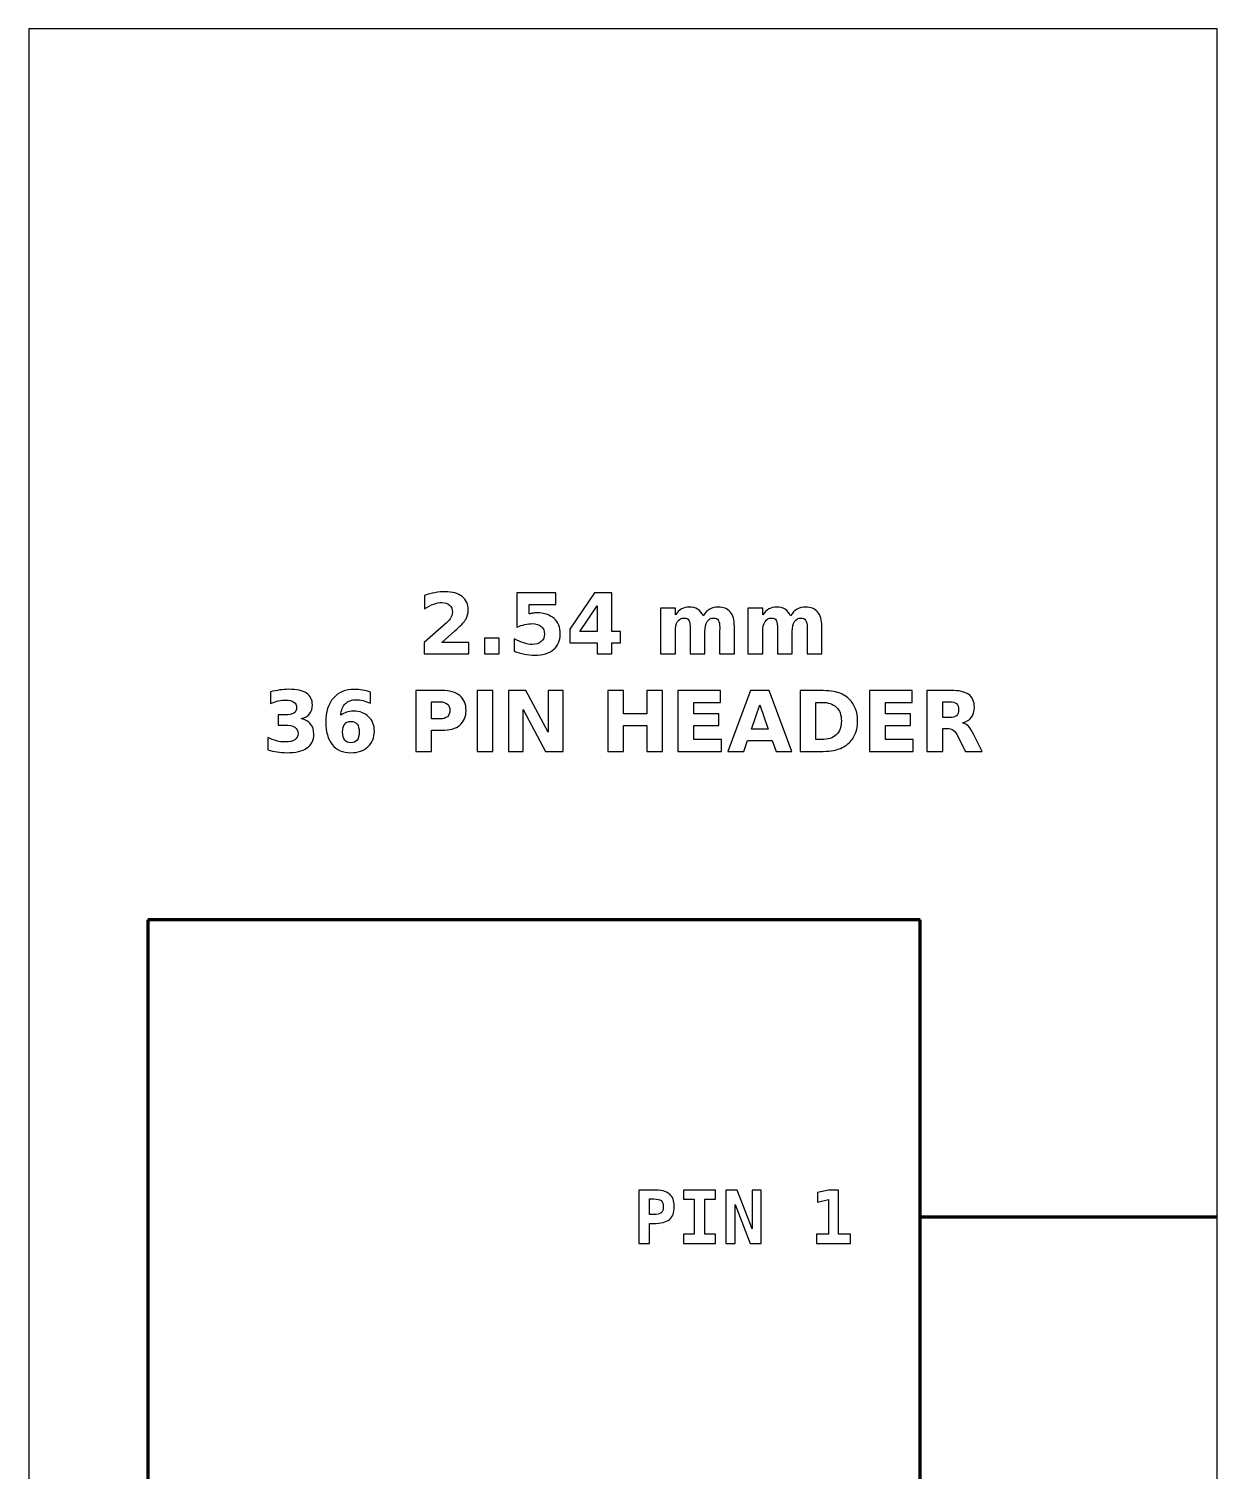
# Model space of a CAD drawing. Header units: centimetres. Extents: x -11.5 to -9.5, y -32.9 to 5.2.
# Drawn here: x -11.5 to -9.5, y 2.722 to 5.15 of the extents above; entities that cross this region are included whole.
import ezdxf

# ---------------------------------------------------------------- set-up
doc = ezdxf.new("R2010")
doc.units = ezdxf.units.CM
doc.header["$MEASUREMENT"] = 0
doc.layers.add('Layer 1', color=7, linetype='Continuous')

msp = doc.modelspace()

# ---------------------------------------------------------------- linework, layer by layer
at = {"layer": 'Layer 1', "color": 7}
msp.add_lwpolyline([(-11.5, -32.85), (-9.5, -32.85), (-9.5, 5.15), (-11.5, 5.15), (-11.5, -32.85)], close=True, dxfattribs=at)
at = {"layer": 'Layer 1', "color": 7, "lineweight": 100}
msp.add_lwpolyline([(-11.3, -32.35), (-10, -32.35), (-10, 3.65), (-11.3, 3.65), (-11.3, -32.35)], close=True, dxfattribs=at)
at = {"layer": 'Layer 1', "color": 250}
for points, knots in [([(-10.80503, 4.11702), (-10.80503, 4.11702), (-10.75975, 4.11702), (-10.75975, 4.11702), (-10.75975, 4.11702), (-10.75975, 4.11702), (-10.75975, 4.09752), (-10.75975, 4.09752), (-10.75975, 4.09752), (-10.75975, 4.09752), (-10.83452, 4.09752), (-10.83452, 4.09752), (-10.83452, 4.09752), (-10.83452, 4.09752), (-10.83452, 4.11702), (-10.83452, 4.11702), (-10.83452, 4.11702), (-10.83452, 4.11702), (-10.79696, 4.15015), (-10.79696, 4.15015), (-10.79696, 4.15015), (-10.7936, 4.15319), (-10.79113, 4.15615), (-10.78953, 4.15904), (-10.78953, 4.15904), (-10.78791, 4.16194), (-10.78711, 4.16495), (-10.78711, 4.16808), (-10.78711, 4.16808), (-10.78711, 4.1729), (-10.78873, 4.17678), (-10.79197, 4.17972), (-10.79197, 4.17972), (-10.7952, 4.18266), (-10.7995, 4.18411), (-10.80489, 4.18411), (-10.80489, 4.18411), (-10.80902, 4.18411), (-10.81354, 4.18322), (-10.81846, 4.18146), (-10.81846, 4.18146), (-10.82337, 4.17969), (-10.82864, 4.17706), (-10.83424, 4.17358), (-10.83424, 4.17358), (-10.83424, 4.17358), (-10.83424, 4.19618), (-10.83424, 4.19618), (-10.83424, 4.19618), (-10.82826, 4.19815), (-10.82236, 4.19966), (-10.81653, 4.20069), (-10.81653, 4.20069), (-10.81069, 4.20173), (-10.80498, 4.20225), (-10.79936, 4.20225), (-10.79936, 4.20225), (-10.78706, 4.20225), (-10.77749, 4.19954), (-10.77067, 4.19411), (-10.77067, 4.19411), (-10.76385, 4.1887), (-10.76044, 4.18115), (-10.76044, 4.17144), (-10.76044, 4.17144), (-10.76044, 4.16584), (-10.76189, 4.16062), (-10.76479, 4.15577), (-10.76479, 4.15577), (-10.76768, 4.15093), (-10.77377, 4.14444), (-10.78304, 4.1363), (-10.78304, 4.1363), (-10.78304, 4.1363), (-10.80503, 4.11702), (-10.80503, 4.11702)], [0, 0, 0, 0, 0.0526316, 0.0526316, 0.0526316, 0.0526316, 0.1052632, 0.1052632, 0.1052632, 0.1052632, 0.1578947, 0.1578947, 0.1578947, 0.1578947, 0.2105263, 0.2105263, 0.2105263, 0.2105263, 0.2631579, 0.2631579, 0.2631579, 0.2631579, 0.3157895, 0.3157895, 0.3157895, 0.3157895, 0.3684211, 0.3684211, 0.3684211, 0.3684211, 0.4210526, 0.4210526, 0.4210526, 0.4210526, 0.4736842, 0.4736842, 0.4736842, 0.4736842, 0.5263158, 0.5263158, 0.5263158, 0.5263158, 0.5789474, 0.5789474, 0.5789474, 0.5789474, 0.6315789, 0.6315789, 0.6315789, 0.6315789, 0.6842105, 0.6842105, 0.6842105, 0.6842105, 0.7368421, 0.7368421, 0.7368421, 0.7368421, 0.7894737, 0.7894737, 0.7894737, 0.7894737, 0.8421053, 0.8421053, 0.8421053, 0.8421053, 0.8947368, 0.8947368, 0.8947368, 0.8947368, 0.9473684, 0.9473684, 0.9473684, 0.9473684, 1, 1, 1, 1]), ([(-10.67894, 4.20039), (-10.67894, 4.20039), (-10.613, 4.20039), (-10.613, 4.20039), (-10.613, 4.20039), (-10.613, 4.20039), (-10.613, 4.18089), (-10.613, 4.18089), (-10.613, 4.18089), (-10.613, 4.18089), (-10.6578, 4.18089), (-10.6578, 4.18089), (-10.6578, 4.18089), (-10.6578, 4.18089), (-10.6578, 4.16497), (-10.6578, 4.16497), (-10.6578, 4.16497), (-10.65578, 4.16551), (-10.65375, 4.16593), (-10.65171, 4.16624), (-10.65171, 4.16624), (-10.64966, 4.16655), (-10.64752, 4.16669), (-10.64533, 4.16669), (-10.64533, 4.16669), (-10.63278, 4.16669), (-10.62302, 4.16356), (-10.61603, 4.15728), (-10.61603, 4.15728), (-10.60905, 4.15102), (-10.60557, 4.14228), (-10.60557, 4.13108), (-10.60557, 4.13108), (-10.60557, 4.11996), (-10.60938, 4.11125), (-10.61697, 4.10495), (-10.61697, 4.10495), (-10.62457, 4.09867), (-10.63513, 4.09552), (-10.64863, 4.09552), (-10.64863, 4.09552), (-10.65446, 4.09552), (-10.66025, 4.09609), (-10.66596, 4.09721), (-10.66596, 4.09721), (-10.67168, 4.09834), (-10.67737, 4.10004), (-10.68301, 4.10234), (-10.68301, 4.10234), (-10.68301, 4.10234), (-10.68301, 4.12323), (-10.68301, 4.12323), (-10.68301, 4.12323), (-10.67741, 4.12), (-10.6721, 4.1176), (-10.66707, 4.11601), (-10.66707, 4.11601), (-10.66203, 4.11438), (-10.65728, 4.11358), (-10.65284, 4.11358), (-10.65284, 4.11358), (-10.64639, 4.11358), (-10.64134, 4.11516), (-10.63764, 4.11831), (-10.63764, 4.11831), (-10.63395, 4.12144), (-10.63209, 4.12569), (-10.63209, 4.13108), (-10.63209, 4.13108), (-10.63209, 4.13649), (-10.63395, 4.14075), (-10.63764, 4.14387), (-10.63764, 4.14387), (-10.64134, 4.147), (-10.64639, 4.14855), (-10.65284, 4.14855), (-10.65284, 4.14855), (-10.65665, 4.14855), (-10.66072, 4.14806), (-10.66502, 4.14707), (-10.66502, 4.14707), (-10.66935, 4.14609), (-10.67398, 4.14456), (-10.67894, 4.14249), (-10.67894, 4.14249), (-10.67894, 4.14249), (-10.67894, 4.20039), (-10.67894, 4.20039)], [0, 0, 0, 0, 0.0454545, 0.0454545, 0.0454545, 0.0454545, 0.0909091, 0.0909091, 0.0909091, 0.0909091, 0.1363636, 0.1363636, 0.1363636, 0.1363636, 0.1818182, 0.1818182, 0.1818182, 0.1818182, 0.2272727, 0.2272727, 0.2272727, 0.2272727, 0.2727273, 0.2727273, 0.2727273, 0.2727273, 0.3181818, 0.3181818, 0.3181818, 0.3181818, 0.3636364, 0.3636364, 0.3636364, 0.3636364, 0.4090909, 0.4090909, 0.4090909, 0.4090909, 0.4545455, 0.4545455, 0.4545455, 0.4545455, 0.5, 0.5, 0.5, 0.5, 0.5454545, 0.5454545, 0.5454545, 0.5454545, 0.5909091, 0.5909091, 0.5909091, 0.5909091, 0.6363636, 0.6363636, 0.6363636, 0.6363636, 0.6818182, 0.6818182, 0.6818182, 0.6818182, 0.7272727, 0.7272727, 0.7272727, 0.7272727, 0.7727273, 0.7727273, 0.7727273, 0.7727273, 0.8181818, 0.8181818, 0.8181818, 0.8181818, 0.8636364, 0.8636364, 0.8636364, 0.8636364, 0.9090909, 0.9090909, 0.9090909, 0.9090909, 0.9545455, 0.9545455, 0.9545455, 0.9545455, 1, 1, 1, 1]), ([(-10.54816, 4.20039), (-10.54816, 4.20039), (-10.51866, 4.20039), (-10.51866, 4.20039), (-10.51866, 4.20039), (-10.51866, 4.20039), (-10.51866, 4.13548), (-10.51866, 4.13548), (-10.51866, 4.13548), (-10.51866, 4.13548), (-10.50399, 4.13548), (-10.50399, 4.13548), (-10.50399, 4.13548), (-10.50399, 4.13548), (-10.50399, 4.11626), (-10.50399, 4.11626), (-10.50399, 4.11626), (-10.50399, 4.11626), (-10.51866, 4.11626), (-10.51866, 4.11626), (-10.51866, 4.11626), (-10.51866, 4.11626), (-10.51866, 4.09752), (-10.51866, 4.09752), (-10.51866, 4.09752), (-10.51866, 4.09752), (-10.54373, 4.09752), (-10.54373, 4.09752), (-10.54373, 4.09752), (-10.54373, 4.09752), (-10.54373, 4.11626), (-10.54373, 4.11626), (-10.54373, 4.11626), (-10.54373, 4.11626), (-10.58936, 4.11626), (-10.58936, 4.11626), (-10.58936, 4.11626), (-10.58936, 4.11626), (-10.58936, 4.13901), (-10.58936, 4.13901), (-10.58936, 4.13901), (-10.58936, 4.13901), (-10.54816, 4.20039), (-10.54816, 4.20039)], [0, 0, 0, 0, 0.0909091, 0.0909091, 0.0909091, 0.0909091, 0.1818182, 0.1818182, 0.1818182, 0.1818182, 0.2727273, 0.2727273, 0.2727273, 0.2727273, 0.3636364, 0.3636364, 0.3636364, 0.3636364, 0.4545455, 0.4545455, 0.4545455, 0.4545455, 0.5454545, 0.5454545, 0.5454545, 0.5454545, 0.6363636, 0.6363636, 0.6363636, 0.6363636, 0.7272727, 0.7272727, 0.7272727, 0.7272727, 0.8181818, 0.8181818, 0.8181818, 0.8181818, 0.9090909, 0.9090909, 0.9090909, 0.9090909, 1, 1, 1, 1]), ([(-10.54373, 4.17854), (-10.54373, 4.17854), (-10.57283, 4.13548), (-10.57283, 4.13548), (-10.57283, 4.13548), (-10.57283, 4.13548), (-10.54373, 4.13548), (-10.54373, 4.13548), (-10.54373, 4.13548), (-10.54373, 4.13548), (-10.54373, 4.17854), (-10.54373, 4.17854)], [0, 0, 0, 0, 0.3333333, 0.3333333, 0.3333333, 0.3333333, 0.6666667, 0.6666667, 0.6666667, 0.6666667, 1, 1, 1, 1]), ([(-10.36502, 4.16187), (-10.36189, 4.16664), (-10.3582, 4.17029), (-10.35389, 4.17278), (-10.35389, 4.17278), (-10.34959, 4.1753), (-10.34489, 4.17654), (-10.33974, 4.17654), (-10.33974, 4.17654), (-10.33087, 4.17654), (-10.32412, 4.17381), (-10.31949, 4.16833), (-10.31949, 4.16833), (-10.31485, 4.16288), (-10.31252, 4.15493), (-10.31252, 4.14451), (-10.31252, 4.14451), (-10.31252, 4.14451), (-10.31252, 4.09752), (-10.31252, 4.09752), (-10.31252, 4.09752), (-10.31252, 4.09752), (-10.33734, 4.09752), (-10.33734, 4.09752), (-10.33734, 4.09752), (-10.33734, 4.09752), (-10.33734, 4.13776), (-10.33734, 4.13776), (-10.33734, 4.13776), (-10.33729, 4.13835), (-10.33727, 4.13896), (-10.33724, 4.13962), (-10.33724, 4.13962), (-10.33722, 4.14025), (-10.3372, 4.14117), (-10.3372, 4.14237), (-10.3372, 4.14237), (-10.3372, 4.14783), (-10.33799, 4.1518), (-10.33962, 4.15425), (-10.33962, 4.15425), (-10.34122, 4.15672), (-10.3438, 4.15794), (-10.34738, 4.15794), (-10.34738, 4.15794), (-10.35208, 4.15794), (-10.35568, 4.15601), (-10.35824, 4.15215), (-10.35824, 4.15215), (-10.36078, 4.1483), (-10.3621, 4.14272), (-10.3622, 4.13541), (-10.3622, 4.13541), (-10.3622, 4.13541), (-10.3622, 4.09752), (-10.3622, 4.09752), (-10.3622, 4.09752), (-10.3622, 4.09752), (-10.38701, 4.09752), (-10.38701, 4.09752), (-10.38701, 4.09752), (-10.38701, 4.09752), (-10.38701, 4.13776), (-10.38701, 4.13776), (-10.38701, 4.13776), (-10.38701, 4.1463), (-10.38774, 4.1518), (-10.38922, 4.15425), (-10.38922, 4.15425), (-10.39068, 4.15672), (-10.39329, 4.15794), (-10.39705, 4.15794), (-10.39705, 4.15794), (-10.4018, 4.15794), (-10.40545, 4.15599), (-10.40801, 4.15211), (-10.40801, 4.15211), (-10.41057, 4.14823), (-10.41187, 4.1427), (-10.41187, 4.13548), (-10.41187, 4.13548), (-10.41187, 4.13548), (-10.41187, 4.09752), (-10.41187, 4.09752), (-10.41187, 4.09752), (-10.41187, 4.09752), (-10.43668, 4.09752), (-10.43668, 4.09752), (-10.43668, 4.09752), (-10.43668, 4.09752), (-10.43668, 4.17468), (-10.43668, 4.17468), (-10.43668, 4.17468), (-10.43668, 4.17468), (-10.41187, 4.17468), (-10.41187, 4.17468), (-10.41187, 4.17468), (-10.41187, 4.17468), (-10.41187, 4.16337), (-10.41187, 4.16337), (-10.41187, 4.16337), (-10.40883, 4.16775), (-10.40535, 4.17101), (-10.40142, 4.17323), (-10.40142, 4.17323), (-10.3975, 4.17544), (-10.39317, 4.17654), (-10.38844, 4.17654), (-10.38844, 4.17654), (-10.38313, 4.17654), (-10.3784, 4.17525), (-10.37433, 4.17268), (-10.37433, 4.17268), (-10.37024, 4.1701), (-10.36713, 4.1665), (-10.36502, 4.16187)], [0, 0, 0, 0, 0.0344828, 0.0344828, 0.0344828, 0.0344828, 0.0689655, 0.0689655, 0.0689655, 0.0689655, 0.1034483, 0.1034483, 0.1034483, 0.1034483, 0.137931, 0.137931, 0.137931, 0.137931, 0.1724138, 0.1724138, 0.1724138, 0.1724138, 0.2068966, 0.2068966, 0.2068966, 0.2068966, 0.2413793, 0.2413793, 0.2413793, 0.2413793, 0.2758621, 0.2758621, 0.2758621, 0.2758621, 0.3103448, 0.3103448, 0.3103448, 0.3103448, 0.3448276, 0.3448276, 0.3448276, 0.3448276, 0.3793103, 0.3793103, 0.3793103, 0.3793103, 0.4137931, 0.4137931, 0.4137931, 0.4137931, 0.4482759, 0.4482759, 0.4482759, 0.4482759, 0.4827586, 0.4827586, 0.4827586, 0.4827586, 0.5172414, 0.5172414, 0.5172414, 0.5172414, 0.5517241, 0.5517241, 0.5517241, 0.5517241, 0.5862069, 0.5862069, 0.5862069, 0.5862069, 0.6206897, 0.6206897, 0.6206897, 0.6206897, 0.6551724, 0.6551724, 0.6551724, 0.6551724, 0.6896552, 0.6896552, 0.6896552, 0.6896552, 0.7241379, 0.7241379, 0.7241379, 0.7241379, 0.7586207, 0.7586207, 0.7586207, 0.7586207, 0.7931034, 0.7931034, 0.7931034, 0.7931034, 0.8275862, 0.8275862, 0.8275862, 0.8275862, 0.862069, 0.862069, 0.862069, 0.862069, 0.8965517, 0.8965517, 0.8965517, 0.8965517, 0.9310345, 0.9310345, 0.9310345, 0.9310345, 0.9655172, 0.9655172, 0.9655172, 0.9655172, 1, 1, 1, 1]), ([(-10.21798, 4.16187), (-10.21485, 4.16664), (-10.21116, 4.17029), (-10.20685, 4.17278), (-10.20685, 4.17278), (-10.20255, 4.1753), (-10.19785, 4.17654), (-10.1927, 4.17654), (-10.1927, 4.17654), (-10.18383, 4.17654), (-10.17708, 4.17381), (-10.17245, 4.16833), (-10.17245, 4.16833), (-10.16781, 4.16288), (-10.16548, 4.15493), (-10.16548, 4.14451), (-10.16548, 4.14451), (-10.16548, 4.14451), (-10.16548, 4.09752), (-10.16548, 4.09752), (-10.16548, 4.09752), (-10.16548, 4.09752), (-10.1903, 4.09752), (-10.1903, 4.09752), (-10.1903, 4.09752), (-10.1903, 4.09752), (-10.1903, 4.13776), (-10.1903, 4.13776), (-10.1903, 4.13776), (-10.19025, 4.13835), (-10.19023, 4.13896), (-10.1902, 4.13962), (-10.1902, 4.13962), (-10.19018, 4.14025), (-10.19016, 4.14117), (-10.19016, 4.14237), (-10.19016, 4.14237), (-10.19016, 4.14783), (-10.19095, 4.1518), (-10.19258, 4.15425), (-10.19258, 4.15425), (-10.19418, 4.15672), (-10.19676, 4.15794), (-10.20034, 4.15794), (-10.20034, 4.15794), (-10.20504, 4.15794), (-10.20864, 4.15601), (-10.2112, 4.15215), (-10.2112, 4.15215), (-10.21374, 4.1483), (-10.21506, 4.14272), (-10.21516, 4.13541), (-10.21516, 4.13541), (-10.21516, 4.13541), (-10.21516, 4.09752), (-10.21516, 4.09752), (-10.21516, 4.09752), (-10.21516, 4.09752), (-10.23997, 4.09752), (-10.23997, 4.09752), (-10.23997, 4.09752), (-10.23997, 4.09752), (-10.23997, 4.13776), (-10.23997, 4.13776), (-10.23997, 4.13776), (-10.23997, 4.1463), (-10.2407, 4.1518), (-10.24218, 4.15425), (-10.24218, 4.15425), (-10.24364, 4.15672), (-10.24625, 4.15794), (-10.25001, 4.15794), (-10.25001, 4.15794), (-10.25476, 4.15794), (-10.25841, 4.15599), (-10.26097, 4.15211), (-10.26097, 4.15211), (-10.26353, 4.14823), (-10.26483, 4.1427), (-10.26483, 4.13548), (-10.26483, 4.13548), (-10.26483, 4.13548), (-10.26483, 4.09752), (-10.26483, 4.09752), (-10.26483, 4.09752), (-10.26483, 4.09752), (-10.28964, 4.09752), (-10.28964, 4.09752), (-10.28964, 4.09752), (-10.28964, 4.09752), (-10.28964, 4.17468), (-10.28964, 4.17468), (-10.28964, 4.17468), (-10.28964, 4.17468), (-10.26483, 4.17468), (-10.26483, 4.17468), (-10.26483, 4.17468), (-10.26483, 4.17468), (-10.26483, 4.16337), (-10.26483, 4.16337), (-10.26483, 4.16337), (-10.26179, 4.16775), (-10.25831, 4.17101), (-10.25438, 4.17323), (-10.25438, 4.17323), (-10.25046, 4.17544), (-10.24613, 4.17654), (-10.2414, 4.17654), (-10.2414, 4.17654), (-10.23609, 4.17654), (-10.23136, 4.17525), (-10.22729, 4.17268), (-10.22729, 4.17268), (-10.2232, 4.1701), (-10.22009, 4.1665), (-10.21798, 4.16187)], [0, 0, 0, 0, 0.0344828, 0.0344828, 0.0344828, 0.0344828, 0.0689655, 0.0689655, 0.0689655, 0.0689655, 0.1034483, 0.1034483, 0.1034483, 0.1034483, 0.137931, 0.137931, 0.137931, 0.137931, 0.1724138, 0.1724138, 0.1724138, 0.1724138, 0.2068966, 0.2068966, 0.2068966, 0.2068966, 0.2413793, 0.2413793, 0.2413793, 0.2413793, 0.2758621, 0.2758621, 0.2758621, 0.2758621, 0.3103448, 0.3103448, 0.3103448, 0.3103448, 0.3448276, 0.3448276, 0.3448276, 0.3448276, 0.3793103, 0.3793103, 0.3793103, 0.3793103, 0.4137931, 0.4137931, 0.4137931, 0.4137931, 0.4482759, 0.4482759, 0.4482759, 0.4482759, 0.4827586, 0.4827586, 0.4827586, 0.4827586, 0.5172414, 0.5172414, 0.5172414, 0.5172414, 0.5517241, 0.5517241, 0.5517241, 0.5517241, 0.5862069, 0.5862069, 0.5862069, 0.5862069, 0.6206897, 0.6206897, 0.6206897, 0.6206897, 0.6551724, 0.6551724, 0.6551724, 0.6551724, 0.6896552, 0.6896552, 0.6896552, 0.6896552, 0.7241379, 0.7241379, 0.7241379, 0.7241379, 0.7586207, 0.7586207, 0.7586207, 0.7586207, 0.7931034, 0.7931034, 0.7931034, 0.7931034, 0.8275862, 0.8275862, 0.8275862, 0.8275862, 0.862069, 0.862069, 0.862069, 0.862069, 0.8965517, 0.8965517, 0.8965517, 0.8965517, 0.9310345, 0.9310345, 0.9310345, 0.9310345, 0.9655172, 0.9655172, 0.9655172, 0.9655172, 1, 1, 1, 1]), ([(-10.73311, 4.12419), (-10.73311, 4.12419), (-10.70829, 4.12419), (-10.70829, 4.12419), (-10.70829, 4.12419), (-10.70829, 4.12419), (-10.70829, 4.09752), (-10.70829, 4.09752), (-10.70829, 4.09752), (-10.70829, 4.09752), (-10.73311, 4.09752), (-10.73311, 4.09752), (-10.73311, 4.09752), (-10.73311, 4.09752), (-10.73311, 4.12419), (-10.73311, 4.12419)], [0, 0, 0, 0, 0.25, 0.25, 0.25, 0.25, 0.5, 0.5, 0.5, 0.5, 0.75, 0.75, 0.75, 0.75, 1, 1, 1, 1]), ([(-11.04153, 3.98875), (-11.03461, 3.98696), (-11.02932, 3.98383), (-11.02572, 3.97941), (-11.02572, 3.97941), (-11.02212, 3.97497), (-11.02031, 3.96935), (-11.02031, 3.9625), (-11.02031, 3.9625), (-11.02031, 3.9523), (-11.02422, 3.94454), (-11.03202, 3.93922), (-11.03202, 3.93922), (-11.03983, 3.93393), (-11.05122, 3.93127), (-11.0662, 3.93127), (-11.0662, 3.93127), (-11.07149, 3.93127), (-11.07678, 3.93169), (-11.0821, 3.93254), (-11.0821, 3.93254), (-11.08739, 3.93339), (-11.09263, 3.93468), (-11.09783, 3.93637), (-11.09783, 3.93637), (-11.09783, 3.93637), (-11.09783, 3.95684), (-11.09783, 3.95684), (-11.09783, 3.95684), (-11.09287, 3.95437), (-11.08795, 3.95248), (-11.08306, 3.95121), (-11.08306, 3.95121), (-11.07817, 3.94997), (-11.07335, 3.94933), (-11.06862, 3.94933), (-11.06862, 3.94933), (-11.06159, 3.94933), (-11.0562, 3.95056), (-11.05246, 3.95298), (-11.05246, 3.95298), (-11.04872, 3.95542), (-11.04684, 3.9589), (-11.04684, 3.96347), (-11.04684, 3.96347), (-11.04684, 3.96815), (-11.04877, 3.9717), (-11.0526, 3.9741), (-11.0526, 3.9741), (-11.05644, 3.97652), (-11.0621, 3.97772), (-11.06958, 3.97772), (-11.06958, 3.97772), (-11.06958, 3.97772), (-11.08019, 3.97772), (-11.08019, 3.97772), (-11.08019, 3.97772), (-11.08019, 3.97772), (-11.08019, 3.99482), (-11.08019, 3.99482), (-11.08019, 3.99482), (-11.08019, 3.99482), (-11.06904, 3.99482), (-11.06904, 3.99482), (-11.06904, 3.99482), (-11.06236, 3.99482), (-11.05742, 3.99585), (-11.05416, 3.99795), (-11.05416, 3.99795), (-11.05089, 4.00004), (-11.04926, 4.00321), (-11.04926, 4.00747), (-11.04926, 4.00747), (-11.04926, 4.01142), (-11.05084, 4.01448), (-11.05401, 4.01662), (-11.05401, 4.01662), (-11.05719, 4.01878), (-11.06166, 4.01986), (-11.06744, 4.01986), (-11.06744, 4.01986), (-11.07172, 4.01986), (-11.07603, 4.01939), (-11.0804, 4.01843), (-11.0804, 4.01843), (-11.08475, 4.01747), (-11.08908, 4.01603), (-11.09341, 4.01415), (-11.09341, 4.01415), (-11.09341, 4.01415), (-11.09341, 4.03358), (-11.09341, 4.03358), (-11.09341, 4.03358), (-11.08816, 4.03506), (-11.08299, 4.03616), (-11.07784, 4.03689), (-11.07784, 4.03689), (-11.07269, 4.03762), (-11.06766, 4.038), (-11.06269, 4.038), (-11.06269, 4.038), (-11.04933, 4.038), (-11.03932, 4.03581), (-11.03268, 4.03141), (-11.03268, 4.03141), (-11.02605, 4.02704), (-11.02274, 4.02043), (-11.02274, 4.01161), (-11.02274, 4.01161), (-11.02274, 4.00561), (-11.02431, 4.00067), (-11.02749, 3.99684), (-11.02749, 3.99684), (-11.03066, 3.99301), (-11.03534, 3.9903), (-11.04153, 3.98875)], [0, 0, 0, 0, 0.0344828, 0.0344828, 0.0344828, 0.0344828, 0.0689655, 0.0689655, 0.0689655, 0.0689655, 0.1034483, 0.1034483, 0.1034483, 0.1034483, 0.137931, 0.137931, 0.137931, 0.137931, 0.1724138, 0.1724138, 0.1724138, 0.1724138, 0.2068966, 0.2068966, 0.2068966, 0.2068966, 0.2413793, 0.2413793, 0.2413793, 0.2413793, 0.2758621, 0.2758621, 0.2758621, 0.2758621, 0.3103448, 0.3103448, 0.3103448, 0.3103448, 0.3448276, 0.3448276, 0.3448276, 0.3448276, 0.3793103, 0.3793103, 0.3793103, 0.3793103, 0.4137931, 0.4137931, 0.4137931, 0.4137931, 0.4482759, 0.4482759, 0.4482759, 0.4482759, 0.4827586, 0.4827586, 0.4827586, 0.4827586, 0.5172414, 0.5172414, 0.5172414, 0.5172414, 0.5517241, 0.5517241, 0.5517241, 0.5517241, 0.5862069, 0.5862069, 0.5862069, 0.5862069, 0.6206897, 0.6206897, 0.6206897, 0.6206897, 0.6551724, 0.6551724, 0.6551724, 0.6551724, 0.6896552, 0.6896552, 0.6896552, 0.6896552, 0.7241379, 0.7241379, 0.7241379, 0.7241379, 0.7586207, 0.7586207, 0.7586207, 0.7586207, 0.7931034, 0.7931034, 0.7931034, 0.7931034, 0.8275862, 0.8275862, 0.8275862, 0.8275862, 0.862069, 0.862069, 0.862069, 0.862069, 0.8965517, 0.8965517, 0.8965517, 0.8965517, 0.9310345, 0.9310345, 0.9310345, 0.9310345, 0.9655172, 0.9655172, 0.9655172, 0.9655172, 1, 1, 1, 1]), ([(-10.92523, 4.03346), (-10.92523, 4.03346), (-10.92523, 4.01443), (-10.92523, 4.01443), (-10.92523, 4.01443), (-10.9296, 4.0165), (-10.93369, 4.01803), (-10.93755, 4.01902), (-10.93755, 4.01902), (-10.94141, 4.02001), (-10.94519, 4.0205), (-10.94886, 4.0205), (-10.94886, 4.0205), (-10.95677, 4.0205), (-10.9629, 4.01831), (-10.96732, 4.01391), (-10.96732, 4.01391), (-10.97172, 4.00954), (-10.97431, 4.00303), (-10.97504, 3.99439), (-10.97504, 3.99439), (-10.97201, 3.99663), (-10.96871, 3.99832), (-10.96518, 3.99945), (-10.96518, 3.99945), (-10.96166, 4.00058), (-10.9578, 4.00114), (-10.95361, 4.00114), (-10.95361, 4.00114), (-10.9431, 4.00114), (-10.93461, 3.99806), (-10.92817, 3.9919), (-10.92817, 3.9919), (-10.9217, 3.98576), (-10.91848, 3.9777), (-10.91848, 3.96772), (-10.91848, 3.96772), (-10.91848, 3.95669), (-10.92208, 3.94787), (-10.9293, 3.94122), (-10.9293, 3.94122), (-10.93649, 3.93459), (-10.94618, 3.93127), (-10.95829, 3.93127), (-10.95829, 3.93127), (-10.97165, 3.93127), (-10.982, 3.93579), (-10.98934, 3.94482), (-10.98934, 3.94482), (-10.99665, 3.95383), (-11.00032, 3.96664), (-11.00032, 3.98322), (-11.00032, 3.98322), (-11.00032, 4.0002), (-10.99604, 4.01356), (-10.98748, 4.02327), (-10.98748, 4.02327), (-10.9789, 4.03299), (-10.96716, 4.03786), (-10.95223, 4.03786), (-10.95223, 4.03786), (-10.9475, 4.03786), (-10.94291, 4.03748), (-10.93844, 4.03675), (-10.93844, 4.03675), (-10.934, 4.03602), (-10.9296, 4.03492), (-10.92523, 4.03346)], [0, 0, 0, 0, 0.0588235, 0.0588235, 0.0588235, 0.0588235, 0.1176471, 0.1176471, 0.1176471, 0.1176471, 0.1764706, 0.1764706, 0.1764706, 0.1764706, 0.2352941, 0.2352941, 0.2352941, 0.2352941, 0.2941176, 0.2941176, 0.2941176, 0.2941176, 0.3529412, 0.3529412, 0.3529412, 0.3529412, 0.4117647, 0.4117647, 0.4117647, 0.4117647, 0.4705882, 0.4705882, 0.4705882, 0.4705882, 0.5294118, 0.5294118, 0.5294118, 0.5294118, 0.5882353, 0.5882353, 0.5882353, 0.5882353, 0.6470588, 0.6470588, 0.6470588, 0.6470588, 0.7058824, 0.7058824, 0.7058824, 0.7058824, 0.7647059, 0.7647059, 0.7647059, 0.7647059, 0.8235294, 0.8235294, 0.8235294, 0.8235294, 0.8823529, 0.8823529, 0.8823529, 0.8823529, 0.9411765, 0.9411765, 0.9411765, 0.9411765, 1, 1, 1, 1]), ([(-10.84879, 4.03614), (-10.84879, 4.03614), (-10.80477, 4.03614), (-10.80477, 4.03614), (-10.80477, 4.03614), (-10.79167, 4.03614), (-10.78162, 4.03322), (-10.77461, 4.02741), (-10.77461, 4.02741), (-10.76761, 4.0216), (-10.7641, 4.01333), (-10.7641, 4.00258), (-10.7641, 4.00258), (-10.7641, 3.99181), (-10.76761, 3.98351), (-10.77461, 3.9777), (-10.77461, 3.9777), (-10.78162, 3.97189), (-10.79167, 3.96897), (-10.80477, 3.96897), (-10.80477, 3.96897), (-10.80477, 3.96897), (-10.82226, 3.96897), (-10.82226, 3.96897), (-10.82226, 3.96897), (-10.82226, 3.96897), (-10.82226, 3.93327), (-10.82226, 3.93327), (-10.82226, 3.93327), (-10.82226, 3.93327), (-10.84879, 3.93327), (-10.84879, 3.93327), (-10.84879, 3.93327), (-10.84879, 3.93327), (-10.84879, 4.03614), (-10.84879, 4.03614)], [0, 0, 0, 0, 0.1111111, 0.1111111, 0.1111111, 0.1111111, 0.2222222, 0.2222222, 0.2222222, 0.2222222, 0.3333333, 0.3333333, 0.3333333, 0.3333333, 0.4444444, 0.4444444, 0.4444444, 0.4444444, 0.5555556, 0.5555556, 0.5555556, 0.5555556, 0.6666667, 0.6666667, 0.6666667, 0.6666667, 0.7777778, 0.7777778, 0.7777778, 0.7777778, 0.8888889, 0.8888889, 0.8888889, 0.8888889, 1, 1, 1, 1]), ([(-10.74538, 4.03614), (-10.74538, 4.03614), (-10.71885, 4.03614), (-10.71885, 4.03614), (-10.71885, 4.03614), (-10.71885, 4.03614), (-10.71885, 3.93327), (-10.71885, 3.93327), (-10.71885, 3.93327), (-10.71885, 3.93327), (-10.74538, 3.93327), (-10.74538, 3.93327), (-10.74538, 3.93327), (-10.74538, 3.93327), (-10.74538, 4.03614), (-10.74538, 4.03614)], [0, 0, 0, 0, 0.25, 0.25, 0.25, 0.25, 0.5, 0.5, 0.5, 0.5, 0.75, 0.75, 0.75, 0.75, 1, 1, 1, 1]), ([(-10.69289, 4.03614), (-10.69289, 4.03614), (-10.66326, 4.03614), (-10.66326, 4.03614), (-10.66326, 4.03614), (-10.66326, 4.03614), (-10.62584, 3.96558), (-10.62584, 3.96558), (-10.62584, 3.96558), (-10.62584, 3.96558), (-10.62584, 4.03614), (-10.62584, 4.03614), (-10.62584, 4.03614), (-10.62584, 4.03614), (-10.6007, 4.03614), (-10.6007, 4.03614), (-10.6007, 4.03614), (-10.6007, 4.03614), (-10.6007, 3.93327), (-10.6007, 3.93327), (-10.6007, 3.93327), (-10.6007, 3.93327), (-10.63033, 3.93327), (-10.63033, 3.93327), (-10.63033, 3.93327), (-10.63033, 3.93327), (-10.66775, 4.00383), (-10.66775, 4.00383), (-10.66775, 4.00383), (-10.66775, 4.00383), (-10.66775, 3.93327), (-10.66775, 3.93327), (-10.66775, 3.93327), (-10.66775, 3.93327), (-10.69289, 3.93327), (-10.69289, 3.93327), (-10.69289, 3.93327), (-10.69289, 3.93327), (-10.69289, 4.03614), (-10.69289, 4.03614)], [0, 0, 0, 0, 0.1, 0.1, 0.1, 0.1, 0.2, 0.2, 0.2, 0.2, 0.3, 0.3, 0.3, 0.3, 0.4, 0.4, 0.4, 0.4, 0.5, 0.5, 0.5, 0.5, 0.6, 0.6, 0.6, 0.6, 0.7, 0.7, 0.7, 0.7, 0.8, 0.8, 0.8, 0.8, 0.9, 0.9, 0.9, 0.9, 1, 1, 1, 1]), ([(-10.52567, 4.03614), (-10.52567, 4.03614), (-10.49914, 4.03614), (-10.49914, 4.03614), (-10.49914, 4.03614), (-10.49914, 4.03614), (-10.49914, 3.99693), (-10.49914, 3.99693), (-10.49914, 3.99693), (-10.49914, 3.99693), (-10.46001, 3.99693), (-10.46001, 3.99693), (-10.46001, 3.99693), (-10.46001, 3.99693), (-10.46001, 4.03614), (-10.46001, 4.03614), (-10.46001, 4.03614), (-10.46001, 4.03614), (-10.43348, 4.03614), (-10.43348, 4.03614), (-10.43348, 4.03614), (-10.43348, 4.03614), (-10.43348, 3.93327), (-10.43348, 3.93327), (-10.43348, 3.93327), (-10.43348, 3.93327), (-10.46001, 3.93327), (-10.46001, 3.93327), (-10.46001, 3.93327), (-10.46001, 3.93327), (-10.46001, 3.97687), (-10.46001, 3.97687), (-10.46001, 3.97687), (-10.46001, 3.97687), (-10.49914, 3.97687), (-10.49914, 3.97687), (-10.49914, 3.97687), (-10.49914, 3.97687), (-10.49914, 3.93327), (-10.49914, 3.93327), (-10.49914, 3.93327), (-10.49914, 3.93327), (-10.52567, 3.93327), (-10.52567, 3.93327), (-10.52567, 3.93327), (-10.52567, 3.93327), (-10.52567, 4.03614), (-10.52567, 4.03614)], [0, 0, 0, 0, 0.0833333, 0.0833333, 0.0833333, 0.0833333, 0.1666667, 0.1666667, 0.1666667, 0.1666667, 0.25, 0.25, 0.25, 0.25, 0.3333333, 0.3333333, 0.3333333, 0.3333333, 0.4166667, 0.4166667, 0.4166667, 0.4166667, 0.5, 0.5, 0.5, 0.5, 0.5833333, 0.5833333, 0.5833333, 0.5833333, 0.6666667, 0.6666667, 0.6666667, 0.6666667, 0.75, 0.75, 0.75, 0.75, 0.8333333, 0.8333333, 0.8333333, 0.8333333, 0.9166667, 0.9166667, 0.9166667, 0.9166667, 1, 1, 1, 1]), ([(-10.40758, 4.03614), (-10.40758, 4.03614), (-10.33599, 4.03614), (-10.33599, 4.03614), (-10.33599, 4.03614), (-10.33599, 4.03614), (-10.33599, 4.01608), (-10.33599, 4.01608), (-10.33599, 4.01608), (-10.33599, 4.01608), (-10.38105, 4.01608), (-10.38105, 4.01608), (-10.38105, 4.01608), (-10.38105, 4.01608), (-10.38105, 3.99693), (-10.38105, 3.99693), (-10.38105, 3.99693), (-10.38105, 3.99693), (-10.3387, 3.99693), (-10.3387, 3.99693), (-10.3387, 3.99693), (-10.3387, 3.99693), (-10.3387, 3.97687), (-10.3387, 3.97687), (-10.3387, 3.97687), (-10.3387, 3.97687), (-10.38105, 3.97687), (-10.38105, 3.97687), (-10.38105, 3.97687), (-10.38105, 3.97687), (-10.38105, 3.95333), (-10.38105, 3.95333), (-10.38105, 3.95333), (-10.38105, 3.95333), (-10.33449, 3.95333), (-10.33449, 3.95333), (-10.33449, 3.95333), (-10.33449, 3.95333), (-10.33449, 3.93327), (-10.33449, 3.93327), (-10.33449, 3.93327), (-10.33449, 3.93327), (-10.40758, 3.93327), (-10.40758, 3.93327), (-10.40758, 3.93327), (-10.40758, 3.93327), (-10.40758, 4.03614), (-10.40758, 4.03614)], [0, 0, 0, 0, 0.0833333, 0.0833333, 0.0833333, 0.0833333, 0.1666667, 0.1666667, 0.1666667, 0.1666667, 0.25, 0.25, 0.25, 0.25, 0.3333333, 0.3333333, 0.3333333, 0.3333333, 0.4166667, 0.4166667, 0.4166667, 0.4166667, 0.5, 0.5, 0.5, 0.5, 0.5833333, 0.5833333, 0.5833333, 0.5833333, 0.6666667, 0.6666667, 0.6666667, 0.6666667, 0.75, 0.75, 0.75, 0.75, 0.8333333, 0.8333333, 0.8333333, 0.8333333, 0.9166667, 0.9166667, 0.9166667, 0.9166667, 1, 1, 1, 1]), ([(-10.24876, 3.95199), (-10.24876, 3.95199), (-10.29025, 3.95199), (-10.29025, 3.95199), (-10.29025, 3.95199), (-10.29025, 3.95199), (-10.29679, 3.93327), (-10.29679, 3.93327), (-10.29679, 3.93327), (-10.29679, 3.93327), (-10.32346, 3.93327), (-10.32346, 3.93327), (-10.32346, 3.93327), (-10.32346, 3.93327), (-10.28536, 4.03614), (-10.28536, 4.03614), (-10.28536, 4.03614), (-10.28536, 4.03614), (-10.25373, 4.03614), (-10.25373, 4.03614), (-10.25373, 4.03614), (-10.25373, 4.03614), (-10.21563, 3.93327), (-10.21563, 3.93327), (-10.21563, 3.93327), (-10.21563, 3.93327), (-10.2423, 3.93327), (-10.2423, 3.93327), (-10.2423, 3.93327), (-10.2423, 3.93327), (-10.24876, 3.95199), (-10.24876, 3.95199)], [0, 0, 0, 0, 0.125, 0.125, 0.125, 0.125, 0.25, 0.25, 0.25, 0.25, 0.375, 0.375, 0.375, 0.375, 0.5, 0.5, 0.5, 0.5, 0.625, 0.625, 0.625, 0.625, 0.75, 0.75, 0.75, 0.75, 0.875, 0.875, 0.875, 0.875, 1, 1, 1, 1]), ([(-10.20196, 4.03614), (-10.20196, 4.03614), (-10.17397, 4.03614), (-10.17397, 4.03614), (-10.17397, 4.03614), (-10.15836, 4.03614), (-10.14674, 4.03503), (-10.1391, 4.0328), (-10.1391, 4.0328), (-10.13145, 4.03057), (-10.12489, 4.0268), (-10.11941, 4.02146), (-10.11941, 4.02146), (-10.11459, 4.01683), (-10.11102, 4.01147), (-10.10866, 4.0054), (-10.10866, 4.0054), (-10.10634, 3.99936), (-10.10516, 3.99249), (-10.10516, 3.9848), (-10.10516, 3.9848), (-10.10516, 3.97704), (-10.10634, 3.97012), (-10.10866, 3.96403), (-10.10866, 3.96403), (-10.11102, 3.95794), (-10.11459, 3.95258), (-10.11941, 3.94795), (-10.11941, 3.94795), (-10.12494, 3.94261), (-10.13155, 3.93884), (-10.13926, 3.93661), (-10.13926, 3.93661), (-10.14698, 3.93438), (-10.15855, 3.93327), (-10.17397, 3.93327), (-10.17397, 3.93327), (-10.17397, 3.93327), (-10.20196, 3.93327), (-10.20196, 3.93327), (-10.20196, 3.93327), (-10.20196, 3.93327), (-10.20196, 4.03614), (-10.20196, 4.03614)], [0, 0, 0, 0, 0.0909091, 0.0909091, 0.0909091, 0.0909091, 0.1818182, 0.1818182, 0.1818182, 0.1818182, 0.2727273, 0.2727273, 0.2727273, 0.2727273, 0.3636364, 0.3636364, 0.3636364, 0.3636364, 0.4545455, 0.4545455, 0.4545455, 0.4545455, 0.5454545, 0.5454545, 0.5454545, 0.5454545, 0.6363636, 0.6363636, 0.6363636, 0.6363636, 0.7272727, 0.7272727, 0.7272727, 0.7272727, 0.8181818, 0.8181818, 0.8181818, 0.8181818, 0.9090909, 0.9090909, 0.9090909, 0.9090909, 1, 1, 1, 1]), ([(-10.08484, 4.03614), (-10.08484, 4.03614), (-10.01325, 4.03614), (-10.01325, 4.03614), (-10.01325, 4.03614), (-10.01325, 4.03614), (-10.01325, 4.01608), (-10.01325, 4.01608), (-10.01325, 4.01608), (-10.01325, 4.01608), (-10.05831, 4.01608), (-10.05831, 4.01608), (-10.05831, 4.01608), (-10.05831, 4.01608), (-10.05831, 3.99693), (-10.05831, 3.99693), (-10.05831, 3.99693), (-10.05831, 3.99693), (-10.01596, 3.99693), (-10.01596, 3.99693), (-10.01596, 3.99693), (-10.01596, 3.99693), (-10.01596, 3.97687), (-10.01596, 3.97687), (-10.01596, 3.97687), (-10.01596, 3.97687), (-10.05831, 3.97687), (-10.05831, 3.97687), (-10.05831, 3.97687), (-10.05831, 3.97687), (-10.05831, 3.95333), (-10.05831, 3.95333), (-10.05831, 3.95333), (-10.05831, 3.95333), (-10.01175, 3.95333), (-10.01175, 3.95333), (-10.01175, 3.95333), (-10.01175, 3.95333), (-10.01175, 3.93327), (-10.01175, 3.93327), (-10.01175, 3.93327), (-10.01175, 3.93327), (-10.08484, 3.93327), (-10.08484, 3.93327), (-10.08484, 3.93327), (-10.08484, 3.93327), (-10.08484, 4.03614), (-10.08484, 4.03614)], [0, 0, 0, 0, 0.0833333, 0.0833333, 0.0833333, 0.0833333, 0.1666667, 0.1666667, 0.1666667, 0.1666667, 0.25, 0.25, 0.25, 0.25, 0.3333333, 0.3333333, 0.3333333, 0.3333333, 0.4166667, 0.4166667, 0.4166667, 0.4166667, 0.5, 0.5, 0.5, 0.5, 0.5833333, 0.5833333, 0.5833333, 0.5833333, 0.6666667, 0.6666667, 0.6666667, 0.6666667, 0.75, 0.75, 0.75, 0.75, 0.8333333, 0.8333333, 0.8333333, 0.8333333, 0.9166667, 0.9166667, 0.9166667, 0.9166667, 1, 1, 1, 1]), ([(-9.96191, 3.97219), (-9.96191, 3.97219), (-9.96191, 3.93327), (-9.96191, 3.93327), (-9.96191, 3.93327), (-9.96191, 3.93327), (-9.98844, 3.93327), (-9.98844, 3.93327), (-9.98844, 3.93327), (-9.98844, 3.93327), (-9.98844, 4.03614), (-9.98844, 4.03614), (-9.98844, 4.03614), (-9.98844, 4.03614), (-9.94792, 4.03614), (-9.94792, 4.03614), (-9.94792, 4.03614), (-9.93437, 4.03614), (-9.92442, 4.03386), (-9.91812, 4.02932), (-9.91812, 4.02932), (-9.9118, 4.02478), (-9.90864, 4.01758), (-9.90864, 4.00775), (-9.90864, 4.00775), (-9.90864, 4.00096), (-9.91029, 3.99536), (-9.91356, 3.99101), (-9.91356, 3.99101), (-9.91685, 3.98663), (-9.92181, 3.98341), (-9.92842, 3.98136), (-9.92842, 3.98136), (-9.9248, 3.98052), (-9.92153, 3.97866), (-9.91866, 3.97574), (-9.91866, 3.97574), (-9.91579, 3.97283), (-9.9129, 3.96841), (-9.90996, 3.96248), (-9.90996, 3.96248), (-9.90996, 3.96248), (-9.89554, 3.93327), (-9.89554, 3.93327), (-9.89554, 3.93327), (-9.89554, 3.93327), (-9.92381, 3.93327), (-9.92381, 3.93327), (-9.92381, 3.93327), (-9.92381, 3.93327), (-9.93635, 3.95883), (-9.93635, 3.95883), (-9.93635, 3.95883), (-9.93886, 3.96396), (-9.94143, 3.96749), (-9.94404, 3.96937), (-9.94404, 3.96937), (-9.94663, 3.97125), (-9.95008, 3.97219), (-9.95441, 3.97219), (-9.95441, 3.97219), (-9.95441, 3.97219), (-9.96191, 3.97219), (-9.96191, 3.97219)], [0, 0, 0, 0, 0.0625, 0.0625, 0.0625, 0.0625, 0.125, 0.125, 0.125, 0.125, 0.1875, 0.1875, 0.1875, 0.1875, 0.25, 0.25, 0.25, 0.25, 0.3125, 0.3125, 0.3125, 0.3125, 0.375, 0.375, 0.375, 0.375, 0.4375, 0.4375, 0.4375, 0.4375, 0.5, 0.5, 0.5, 0.5, 0.5625, 0.5625, 0.5625, 0.5625, 0.625, 0.625, 0.625, 0.625, 0.6875, 0.6875, 0.6875, 0.6875, 0.75, 0.75, 0.75, 0.75, 0.8125, 0.8125, 0.8125, 0.8125, 0.875, 0.875, 0.875, 0.875, 0.9375, 0.9375, 0.9375, 0.9375, 1, 1, 1, 1]), ([(-10.82226, 4.01692), (-10.82226, 4.01692), (-10.82226, 3.98819), (-10.82226, 3.98819), (-10.82226, 3.98819), (-10.82226, 3.98819), (-10.80759, 3.98819), (-10.80759, 3.98819), (-10.80759, 3.98819), (-10.80244, 3.98819), (-10.79846, 3.98943), (-10.79566, 3.99195), (-10.79566, 3.99195), (-10.79286, 3.99444), (-10.79145, 3.99799), (-10.79145, 4.00258), (-10.79145, 4.00258), (-10.79145, 4.00719), (-10.79286, 4.01072), (-10.79566, 4.01321), (-10.79566, 4.01321), (-10.79846, 4.01568), (-10.80244, 4.01692), (-10.80759, 4.01692), (-10.80759, 4.01692), (-10.80759, 4.01692), (-10.82226, 4.01692), (-10.82226, 4.01692)], [0, 0, 0, 0, 0.1428571, 0.1428571, 0.1428571, 0.1428571, 0.2857143, 0.2857143, 0.2857143, 0.2857143, 0.4285714, 0.4285714, 0.4285714, 0.4285714, 0.5714286, 0.5714286, 0.5714286, 0.5714286, 0.7142857, 0.7142857, 0.7142857, 0.7142857, 0.8571429, 0.8571429, 0.8571429, 0.8571429, 1, 1, 1, 1]), ([(-10.28364, 3.97109), (-10.28364, 3.97109), (-10.25544, 3.97109), (-10.25544, 3.97109), (-10.25544, 3.97109), (-10.25544, 3.97109), (-10.26951, 4.01201), (-10.26951, 4.01201), (-10.26951, 4.01201), (-10.26951, 4.01201), (-10.28364, 3.97109), (-10.28364, 3.97109)], [0, 0, 0, 0, 0.3333333, 0.3333333, 0.3333333, 0.3333333, 0.6666667, 0.6666667, 0.6666667, 0.6666667, 1, 1, 1, 1]), ([(-10.17543, 4.01608), (-10.17543, 4.01608), (-10.17543, 3.95333), (-10.17543, 3.95333), (-10.17543, 3.95333), (-10.17543, 3.95333), (-10.16593, 3.95333), (-10.16593, 3.95333), (-10.16593, 3.95333), (-10.15509, 3.95333), (-10.14681, 3.95601), (-10.1411, 3.9614), (-10.1411, 3.9614), (-10.13538, 3.96676), (-10.13251, 3.97457), (-10.13251, 3.9848), (-10.13251, 3.9848), (-10.13251, 3.99501), (-10.13536, 4.00277), (-10.14105, 4.00808), (-10.14105, 4.00808), (-10.14674, 4.01342), (-10.15504, 4.01608), (-10.16593, 4.01608), (-10.16593, 4.01608), (-10.16593, 4.01608), (-10.17543, 4.01608), (-10.17543, 4.01608)], [0, 0, 0, 0, 0.1428571, 0.1428571, 0.1428571, 0.1428571, 0.2857143, 0.2857143, 0.2857143, 0.2857143, 0.4285714, 0.4285714, 0.4285714, 0.4285714, 0.5714286, 0.5714286, 0.5714286, 0.5714286, 0.7142857, 0.7142857, 0.7142857, 0.7142857, 0.8571429, 0.8571429, 0.8571429, 0.8571429, 1, 1, 1, 1]), ([(-9.95074, 3.99051), (-9.94519, 3.99051), (-9.94119, 3.99155), (-9.93879, 3.99362), (-9.93879, 3.99362), (-9.93637, 3.99569), (-9.93517, 3.9991), (-9.93517, 4.00383), (-9.93517, 4.00383), (-9.93517, 4.00851), (-9.93637, 4.01187), (-9.93879, 4.01389), (-9.93879, 4.01389), (-9.94119, 4.01591), (-9.94519, 4.01692), (-9.95074, 4.01692), (-9.95074, 4.01692), (-9.95074, 4.01692), (-9.96191, 4.01692), (-9.96191, 4.01692), (-9.96191, 4.01692), (-9.96191, 4.01692), (-9.96191, 3.99051), (-9.96191, 3.99051), (-9.96191, 3.99051), (-9.96191, 3.99051), (-9.95074, 3.99051), (-9.95074, 3.99051)], [0, 0, 0, 0, 0.1428571, 0.1428571, 0.1428571, 0.1428571, 0.2857143, 0.2857143, 0.2857143, 0.2857143, 0.4285714, 0.4285714, 0.4285714, 0.4285714, 0.5714286, 0.5714286, 0.5714286, 0.5714286, 0.7142857, 0.7142857, 0.7142857, 0.7142857, 0.8571429, 0.8571429, 0.8571429, 0.8571429, 1, 1, 1, 1]), ([(-10.95801, 3.98405), (-10.96267, 3.98405), (-10.96615, 3.98254), (-10.96845, 3.97953), (-10.96845, 3.97953), (-10.97078, 3.97652), (-10.97193, 3.972), (-10.97193, 3.96601), (-10.97193, 3.96601), (-10.97193, 3.95999), (-10.97078, 3.95547), (-10.96845, 3.95246), (-10.96845, 3.95246), (-10.96615, 3.94945), (-10.96267, 3.94795), (-10.95801, 3.94795), (-10.95801, 3.94795), (-10.95333, 3.94795), (-10.94983, 3.94945), (-10.94752, 3.95246), (-10.94752, 3.95246), (-10.94519, 3.95547), (-10.94404, 3.95999), (-10.94404, 3.96601), (-10.94404, 3.96601), (-10.94404, 3.972), (-10.94519, 3.97652), (-10.94752, 3.97953), (-10.94752, 3.97953), (-10.94983, 3.98254), (-10.95333, 3.98405), (-10.95801, 3.98405)], [0, 0, 0, 0, 0.125, 0.125, 0.125, 0.125, 0.25, 0.25, 0.25, 0.25, 0.375, 0.375, 0.375, 0.375, 0.5, 0.5, 0.5, 0.5, 0.625, 0.625, 0.625, 0.625, 0.75, 0.75, 0.75, 0.75, 0.875, 0.875, 0.875, 0.875, 1, 1, 1, 1]), ([(-10.47311, 3.19501), (-10.47311, 3.19501), (-10.44868, 3.19501), (-10.44868, 3.19501), (-10.44868, 3.19501), (-10.43627, 3.19501), (-10.42734, 3.19281), (-10.42189, 3.18838), (-10.42189, 3.18838), (-10.41643, 3.18396), (-10.41372, 3.17678), (-10.41372, 3.16686), (-10.41372, 3.16686), (-10.41372, 3.15694), (-10.41643, 3.14976), (-10.42189, 3.14533), (-10.42189, 3.14533), (-10.42734, 3.14091), (-10.43627, 3.13871), (-10.44868, 3.13871), (-10.44868, 3.13871), (-10.44868, 3.13871), (-10.45533, 3.13871), (-10.45533, 3.13871), (-10.45533, 3.13871), (-10.45533, 3.13871), (-10.45533, 3.105), (-10.45533, 3.105), (-10.45533, 3.105), (-10.45533, 3.105), (-10.47311, 3.105), (-10.47311, 3.105), (-10.47311, 3.105), (-10.47311, 3.105), (-10.47311, 3.19501), (-10.47311, 3.19501)], [0, 0, 0, 0, 0.1111111, 0.1111111, 0.1111111, 0.1111111, 0.2222222, 0.2222222, 0.2222222, 0.2222222, 0.3333333, 0.3333333, 0.3333333, 0.3333333, 0.4444444, 0.4444444, 0.4444444, 0.4444444, 0.5555556, 0.5555556, 0.5555556, 0.5555556, 0.6666667, 0.6666667, 0.6666667, 0.6666667, 0.7777778, 0.7777778, 0.7777778, 0.7777778, 0.8888889, 0.8888889, 0.8888889, 0.8888889, 1, 1, 1, 1]), ([(-10.39818, 3.17933), (-10.39818, 3.17933), (-10.39818, 3.19501), (-10.39818, 3.19501), (-10.39818, 3.19501), (-10.39818, 3.19501), (-10.34459, 3.19501), (-10.34459, 3.19501), (-10.34459, 3.19501), (-10.34459, 3.19501), (-10.34459, 3.17933), (-10.34459, 3.17933), (-10.34459, 3.17933), (-10.34459, 3.17933), (-10.3625, 3.17933), (-10.3625, 3.17933), (-10.3625, 3.17933), (-10.3625, 3.17933), (-10.3625, 3.12068), (-10.3625, 3.12068), (-10.3625, 3.12068), (-10.3625, 3.12068), (-10.34459, 3.12068), (-10.34459, 3.12068), (-10.34459, 3.12068), (-10.34459, 3.12068), (-10.34459, 3.105), (-10.34459, 3.105), (-10.34459, 3.105), (-10.34459, 3.105), (-10.39818, 3.105), (-10.39818, 3.105), (-10.39818, 3.105), (-10.39818, 3.105), (-10.39818, 3.12068), (-10.39818, 3.12068), (-10.39818, 3.12068), (-10.39818, 3.12068), (-10.38028, 3.12068), (-10.38028, 3.12068), (-10.38028, 3.12068), (-10.38028, 3.12068), (-10.38028, 3.17933), (-10.38028, 3.17933), (-10.38028, 3.17933), (-10.38028, 3.17933), (-10.39818, 3.17933), (-10.39818, 3.17933)], [0, 0, 0, 0, 0.0833333, 0.0833333, 0.0833333, 0.0833333, 0.1666667, 0.1666667, 0.1666667, 0.1666667, 0.25, 0.25, 0.25, 0.25, 0.3333333, 0.3333333, 0.3333333, 0.3333333, 0.4166667, 0.4166667, 0.4166667, 0.4166667, 0.5, 0.5, 0.5, 0.5, 0.5833333, 0.5833333, 0.5833333, 0.5833333, 0.6666667, 0.6666667, 0.6666667, 0.6666667, 0.75, 0.75, 0.75, 0.75, 0.8333333, 0.8333333, 0.8333333, 0.8333333, 0.9166667, 0.9166667, 0.9166667, 0.9166667, 1, 1, 1, 1]), ([(-10.32704, 3.19501), (-10.32704, 3.19501), (-10.30792, 3.19501), (-10.30792, 3.19501), (-10.30792, 3.19501), (-10.30792, 3.19501), (-10.28286, 3.12959), (-10.28286, 3.12959), (-10.28286, 3.12959), (-10.28286, 3.12959), (-10.28286, 3.19501), (-10.28286, 3.19501), (-10.28286, 3.19501), (-10.28286, 3.19501), (-10.26718, 3.19501), (-10.26718, 3.19501), (-10.26718, 3.19501), (-10.26718, 3.19501), (-10.26718, 3.105), (-10.26718, 3.105), (-10.26718, 3.105), (-10.26718, 3.105), (-10.28617, 3.105), (-10.28617, 3.105), (-10.28617, 3.105), (-10.28617, 3.105), (-10.31136, 3.17042), (-10.31136, 3.17042), (-10.31136, 3.17042), (-10.31136, 3.17042), (-10.31136, 3.105), (-10.31136, 3.105), (-10.31136, 3.105), (-10.31136, 3.105), (-10.32704, 3.105), (-10.32704, 3.105), (-10.32704, 3.105), (-10.32704, 3.105), (-10.32704, 3.19501), (-10.32704, 3.19501)], [0, 0, 0, 0, 0.1, 0.1, 0.1, 0.1, 0.2, 0.2, 0.2, 0.2, 0.3, 0.3, 0.3, 0.3, 0.4, 0.4, 0.4, 0.4, 0.5, 0.5, 0.5, 0.5, 0.6, 0.6, 0.6, 0.6, 0.7, 0.7, 0.7, 0.7, 0.8, 0.8, 0.8, 0.8, 0.9, 0.9, 0.9, 0.9, 1, 1, 1, 1]), ([(-10.17422, 3.12068), (-10.17422, 3.12068), (-10.15432, 3.12068), (-10.15432, 3.12068), (-10.15432, 3.12068), (-10.15432, 3.12068), (-10.15432, 3.1791), (-10.15432, 3.1791), (-10.15432, 3.1791), (-10.15432, 3.1791), (-10.17282, 3.17451), (-10.17282, 3.17451), (-10.17282, 3.17451), (-10.17282, 3.17451), (-10.17282, 3.19054), (-10.17282, 3.19054), (-10.17282, 3.19054), (-10.17282, 3.19054), (-10.1542, 3.19501), (-10.1542, 3.19501), (-10.1542, 3.19501), (-10.1542, 3.19501), (-10.13702, 3.19501), (-10.13702, 3.19501), (-10.13702, 3.19501), (-10.13702, 3.19501), (-10.13702, 3.12068), (-10.13702, 3.12068), (-10.13702, 3.12068), (-10.13702, 3.12068), (-10.11712, 3.12068), (-10.11712, 3.12068), (-10.11712, 3.12068), (-10.11712, 3.12068), (-10.11712, 3.105), (-10.11712, 3.105), (-10.11712, 3.105), (-10.11712, 3.105), (-10.17422, 3.105), (-10.17422, 3.105), (-10.17422, 3.105), (-10.17422, 3.105), (-10.17422, 3.12068), (-10.17422, 3.12068)], [0, 0, 0, 0, 0.0909091, 0.0909091, 0.0909091, 0.0909091, 0.1818182, 0.1818182, 0.1818182, 0.1818182, 0.2727273, 0.2727273, 0.2727273, 0.2727273, 0.3636364, 0.3636364, 0.3636364, 0.3636364, 0.4545455, 0.4545455, 0.4545455, 0.4545455, 0.5454545, 0.5454545, 0.5454545, 0.5454545, 0.6363636, 0.6363636, 0.6363636, 0.6363636, 0.7272727, 0.7272727, 0.7272727, 0.7272727, 0.8181818, 0.8181818, 0.8181818, 0.8181818, 0.9090909, 0.9090909, 0.9090909, 0.9090909, 1, 1, 1, 1]), ([(-10.45533, 3.18005), (-10.45533, 3.18005), (-10.45533, 3.15367), (-10.45533, 3.15367), (-10.45533, 3.15367), (-10.45533, 3.15367), (-10.44802, 3.15367), (-10.44802, 3.15367), (-10.44802, 3.15367), (-10.4422, 3.15367), (-10.4381, 3.15466), (-10.43576, 3.15661), (-10.43576, 3.15661), (-10.43339, 3.15859), (-10.43222, 3.162), (-10.43222, 3.16686), (-10.43222, 3.16686), (-10.43222, 3.17171), (-10.43339, 3.17513), (-10.43576, 3.17711), (-10.43576, 3.17711), (-10.4381, 3.17906), (-10.4422, 3.18005), (-10.44802, 3.18005), (-10.44802, 3.18005), (-10.44802, 3.18005), (-10.45533, 3.18005), (-10.45533, 3.18005)], [0, 0, 0, 0, 0.1428571, 0.1428571, 0.1428571, 0.1428571, 0.2857143, 0.2857143, 0.2857143, 0.2857143, 0.4285714, 0.4285714, 0.4285714, 0.4285714, 0.5714286, 0.5714286, 0.5714286, 0.5714286, 0.7142857, 0.7142857, 0.7142857, 0.7142857, 0.8571429, 0.8571429, 0.8571429, 0.8571429, 1, 1, 1, 1])]:
    msp.add_open_spline(points, degree=3, knots=knots, dxfattribs=at)
at = {"layer": 'Layer 1', "color": 250, "lineweight": 100}
msp.add_open_spline([(-10, 3.15), (-10, 3.15), (-9.5, 3.15), (-9.5, 3.15)], degree=3, dxfattribs=at)

doc.saveas('drawing.dxf')
